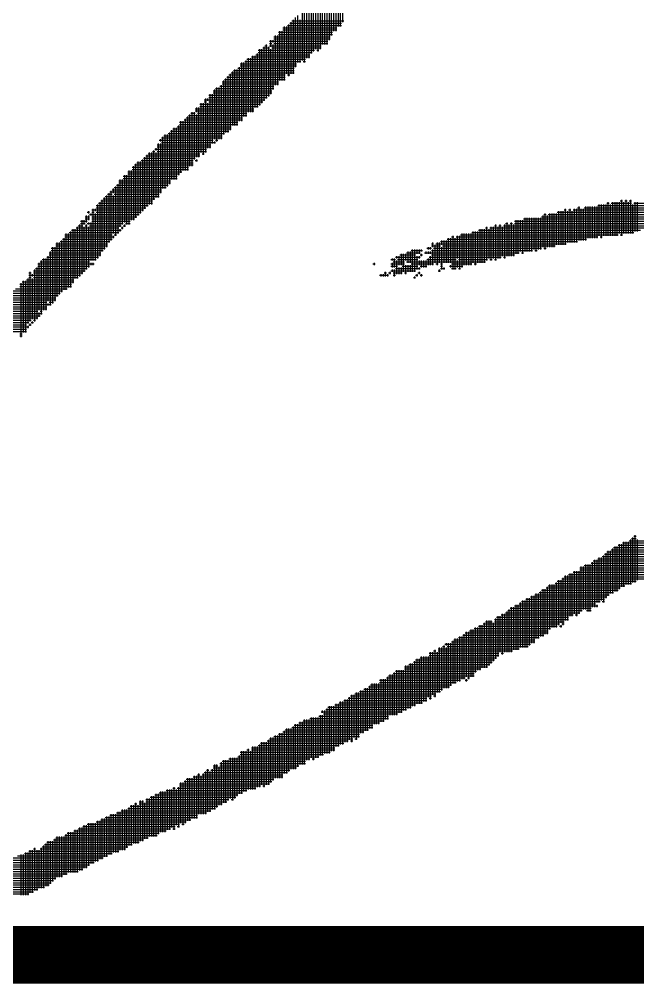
# Model space of a CAD drawing. Header units: feet. Extents: x 0 to 252300, y 0 to 178200.
# Drawn here: x 171608 to 172249, y 7770 to 8770 of the extents above; entities that cross this region are included whole.
import ezdxf
from ezdxf.enums import TextEntityAlignment as Align

# ---------------------------------------------------------------- set-up
doc = ezdxf.new("R2010")
doc.units = ezdxf.units.FT
doc.header["$LTSCALE"] = 3000
doc.header["$MEASUREMENT"] = 0
for name, color, linetype in [('CX-BORD', 3, 'CONTINUOUS'), ('CX-BORD-LIN1', 4, 'CONTINUOUS'), ('CX-BORD-LIN2', 3, 'CONTINUOUS'), ('CX-BORD-TEX2', 7, 'CONTINUOUS'), ('CX-BORD-TEX3', 6, 'CONTINUOUS')]:
    doc.layers.add(name, color=color, linetype=linetype)
doc.styles.add('TB_TEXT', font='')
doc.styles.add('TB_WBTXT', font='')
doc.styles.add('TB_WMTXT', font='')
doc.styles.get('TB_TEXT').set_extended_font_data('DotumChe')
doc.styles.get('TB_WBTXT').set_extended_font_data('Dotum')
doc.styles.get('TB_WMTXT').set_extended_font_data('DotumChe')

# ---------------------------------------------------------------- blocks, each defined once
blk = doc.blocks.new('CXBLKA1')
at = {"layer": 'CX-BORD-LIN1', "const_width": 0.2}
blk.add_lwpolyline([(558, 6), (270, 6)], dxfattribs=at)
at = {"layer": 'CX-BORD-LIN1', "style": 'TB_TEXT'}
for tag, p in [('TR_RCON5', (342.3033, 33)), ('TR_RCON4', (342.3033, 27)), ('TR_RCON3', (342.3033, 21)), ('TR_RCON2', (342.3033, 15)), ('TR_RCON1', (342.3033, 9))]:
    blk.add_attdef(tag, text='', height=3.5, dxfattribs=at).set_placement(p, align=Align.MIDDLE_LEFT)
for tag, height, p in [('TR_DGN5', 3.5, (451.1185, 33)), ('TR_CHK5', 3.5, (491.1185, 33)), ('TR_RDAT5', 3.5, (317.5, 33)), ('TR_APP5', 3.5, (531.1185, 33)), ('TR_RNUM5', 3, (285.1051, 32.6366)), ('TR_DGN4', 3.5, (451.1185, 27)), ('TR_CHK4', 3.5, (491.1185, 27)), ('TR_RDAT4', 3.5, (317.5, 27)), ('TR_APP4', 3.5, (531.1185, 27)), ('TR_RNUM4', 3, (285.1051, 26.6366)), ('TR_DGN3', 3.5, (451.1185, 21)), ('TR_CHK3', 3.5, (491.1185, 21)), ('TR_RDAT3', 3.5, (317.5, 21)), ('TR_APP3', 3.5, (531.1185, 21)), ('TR_RNUM3', 3, (285.1051, 20.6366)), ('TR_DGN2', 3.5, (451.1185, 15)), ('TR_CHK2', 3.5, (491.1185, 15)), ('TR_RDAT2', 3.5, (317.5, 15)), ('TR_APP2', 3.5, (531.1185, 15)), ('TR_RNUM2', 3, (285.1051, 14.6366)), ('TR_DGN1', 3.5, (451.1185, 9)), ('TR_CHK1', 3.5, (491.1185, 9)), ('TR_RDAT1', 3.5, (317.5, 9)), ('TR_APP1', 3.5, (531.1185, 9)), ('TR_RNUM1', 3, (285.1051, 8.6366))]:
    blk.add_attdef(tag, text='', height=height, dxfattribs=at).set_placement(p, align=Align.MIDDLE_CENTER)
at = {"layer": 'CX-BORD-LIN2', "style": 'TB_TEXT'}
blk.add_attdef('TD_VERSION', text='', height=3, rotation=90, dxfattribs=at).set_placement((800.5, 48.0149), align=Align.MIDDLE_CENTER)
at = {"layer": 'CX-BORD-TEX2', "style": 'TB_WMTXT'}
for tag, height, p in [('TB_CNAME', 5, (15.3448, 531.8324)), ('TB_CSCOP', 4, (16.6346, 523.8324))]:
    blk.add_attdef(tag, text='', height=height, dxfattribs=at).set_placement(p, align=Align.BOTTOM_LEFT)
at = {"layer": 'CX-BORD-TEX2', "style": 'TB_WBTXT'}
for tag, height, p in [('TB_MTITIL', 10, (398, 533.3264)), ('TB_STITL', 7, (398, 518.3264))]:
    blk.add_attdef(tag, text='', height=height, dxfattribs=at).set_placement(p, align=Align.MIDDLE_CENTER)
at = {"layer": 'CX-BORD-TEX3', "style": 'TB_TEXT'}
for tag, height, p in [('TD_LNDST', 4.5, (215, 31.5)), ('TD_DSECT', 4.5, (605.5, 31.5)), ('TD_DDIST', 4.5, (654.5, 31.5)), ('TD_DNAME_TOP', 4.5, (755, 27.957)), ('TD_CSECT', 4.5, (605.5, 22.5)), ('TD_CDIST', 4.5, (654.5, 22.5)), ('TD_DNAME_MAIN', 4.5, (755, 21.4731)), ('TD_DNAME_BOT', 3, (755, 15.2489)), ('TD_HSCAL', 4.5, (620.8841, 13.7484)), ('TD_VSCAL', 4.5, (656.8615, 13.7484)), ('TD_CCOMP', 4.5, (215, 13.5927)), ('TD_CSTEP', 4.5, (250.744, 5.125)), ('TD_FIELD', 4.5, (180, 5.125)), ('TD_DWGNO', 4.5, (755, 5.0017)), ('TD_DWGCODE', 4.5, (637, 4.7908))]:
    blk.add_attdef(tag, text='', height=height, dxfattribs=at).set_placement(p, align=Align.MIDDLE_CENTER)
for tag, height, width, p in [('TD_DCOMP', 4.5, 0.95, (215, 22.5875)), ('TD_CNAME', 5, 0.78, (65, 7.5956))]:
    blk.add_attdef(tag, text='', height=height, dxfattribs=dict(at, width=width)).set_placement(p, align=Align.MIDDLE_CENTER)

msp = doc.modelspace()

# ---------------------------------------------------------------- linework, layer by layer
at = {"layer": 'CX-BORD-TEX2'}
for p, q in [((171938.45, 8811.34), (171938.45, 8762.35)), ((171940.79, 8813.67), (171940.79, 8762.35)), ((171943.12, 8813.67), (171943.12, 8767.02)), ((171924.46, 8799.68), (171924.46, 8743.69)), ((171926.79, 8799.68), (171926.79, 8743.69)), ((171929.12, 8802.01), (171929.12, 8748.35)), ((171931.46, 8804.34), (171931.46, 8753.02)), ((171933.79, 8806.67), (171933.79, 8757.69)), ((171936.12, 8809.01), (171936.12, 8757.69)), ((171917.46, 8790.34), (171917.46, 8736.69)), ((171919.79, 8795.01), (171919.79, 8739.02)), ((171922.12, 8795.01), (171922.12, 8743.69)), ((171905.8, 8781.01), (171905.8, 8729.69)), ((171908.13, 8785.68), (171908.13, 8729.69)), ((171910.46, 8785.68), (171910.46, 8734.36)), ((171912.79, 8788.01), (171912.79, 8736.69)), ((171915.13, 8788.01), (171915.13, 8739.02)), ((171894.13, 8771.68), (171894.13, 8720.36)), ((171896.46, 8774.01), (171896.46, 8725.03)), ((171901.13, 8778.68), (171901.13, 8727.36)), ((171903.46, 8778.68), (171903.46, 8725.03)), ((171881.3, 8761.18), (171937.29, 8761.18)), ((171882.47, 8762.35), (171882.47, 8706.36)), ((171884.8, 8762.35), (171884.8, 8713.36)), ((171885.97, 8763.52), (171941.95, 8763.52)), ((171887.13, 8764.68), (171887.13, 8711.03)), ((171888.3, 8765.85), (171941.95, 8765.85)), ((171889.47, 8767.02), (171889.47, 8713.36)), ((171890.63, 8768.18), (171944.29, 8768.18)), ((171891.8, 8769.35), (171891.8, 8713.36)), ((171898.8, 8769.35), (171898.8, 8725.03)), ((171871.97, 8751.85), (171930.29, 8751.85)), ((171871.97, 8749.52), (171930.29, 8749.52)), ((171873.14, 8753.02), (171873.14, 8701.7)), ((171875.47, 8753.02), (171875.47, 8701.7)), ((171876.64, 8756.52), (171932.62, 8756.52)), ((171876.64, 8754.19), (171932.62, 8754.19)), ((171877.8, 8757.69), (171877.8, 8706.36)), ((171880.13, 8757.69), (171880.13, 8706.36)), ((171881.3, 8758.85), (171937.29, 8758.85)), ((171860.31, 8740.19), (171867.3, 8740.19)), ((171861.47, 8741.36), (171861.47, 8685.37)), ((171862.64, 8742.52), (171864.97, 8742.52)), ((171863.8, 8743.69), (171863.8, 8687.7)), ((171866.14, 8741.36), (171866.14, 8690.03)), ((171867.3, 8747.19), (171927.96, 8747.19)), ((171867.3, 8744.85), (171869.64, 8744.85)), ((171867.3, 8742.52), (171920.96, 8742.52)), ((171868.47, 8748.35), (171868.47, 8741.36)), ((171869.64, 8740.19), (171920.96, 8740.19)), ((171870.8, 8748.35), (171870.8, 8746.02)), ((171870.8, 8743.69), (171870.8, 8697.03)), ((171871.97, 8744.85), (171927.96, 8744.85)), ((171845.14, 8729.69), (171845.14, 8673.7)), ((171847.48, 8729.69), (171847.48, 8673.7)), ((171848.64, 8730.86), (171909.29, 8730.86)), ((171849.81, 8732.02), (171849.81, 8673.7)), ((171852.14, 8732.02), (171852.14, 8678.37)), ((171853.31, 8733.19), (171909.29, 8733.19)), ((171854.47, 8734.36), (171854.47, 8678.37)), ((171855.64, 8737.86), (171913.96, 8737.86)), ((171855.64, 8735.52), (171911.63, 8735.52)), ((171856.81, 8739.02), (171856.81, 8680.7)), ((171859.14, 8739.02), (171859.14, 8683.04)), ((171868.47, 8739.02), (171868.47, 8692.37)), ((171916.29, 8737.86), (171918.63, 8737.86)), ((171835.81, 8720.36), (171835.81, 8664.37)), ((171836.98, 8723.86), (171895.3, 8723.86)), ((171836.98, 8721.53), (171895.3, 8721.53)), ((171838.14, 8725.03), (171838.14, 8664.37)), ((171840.48, 8725.03), (171840.48, 8669.04)), ((171841.64, 8726.19), (171899.96, 8726.19)), ((171842.81, 8727.36), (171842.81, 8669.04)), ((171843.98, 8728.53), (171904.63, 8728.53)), ((171902.3, 8726.19), (171904.63, 8726.19)), ((171822.98, 8709.86), (171883.63, 8709.86)), ((171824.15, 8711.03), (171824.15, 8652.71)), ((171825.31, 8712.2), (171883.63, 8712.2)), ((171826.48, 8713.36), (171826.48, 8655.04)), ((171827.65, 8714.53), (171892.96, 8714.53)), ((171828.81, 8715.69), (171828.81, 8659.71)), ((171829.98, 8716.86), (171892.96, 8716.86)), ((171831.15, 8718.03), (171831.15, 8659.71)), ((171833.48, 8718.03), (171833.48, 8659.71)), ((171834.64, 8719.19), (171892.96, 8719.19)), ((171885.97, 8712.2), (171888.3, 8712.2)), ((171815.98, 8700.53), (171871.97, 8700.53)), ((171817.15, 8701.7), (171817.15, 8645.71)), ((171818.32, 8705.2), (171876.64, 8705.2)), ((171818.32, 8702.86), (171876.64, 8702.86)), ((171819.48, 8706.36), (171819.48, 8650.38)), ((171820.65, 8707.53), (171883.63, 8707.53)), ((171821.81, 8708.7), (171821.81, 8652.71)), ((171804.32, 8691.2), (171867.3, 8691.2)), ((171805.48, 8692.37), (171805.48, 8636.38)), ((171807.82, 8692.37), (171807.82, 8641.05)), ((171808.98, 8695.87), (171869.64, 8695.87)), ((171808.98, 8693.53), (171869.64, 8693.53)), ((171810.15, 8697.03), (171810.15, 8645.71)), ((171811.32, 8698.2), (171871.97, 8698.2)), ((171812.48, 8699.37), (171812.48, 8643.38)), ((171814.82, 8699.37), (171814.82, 8645.71)), ((171794.99, 8681.87), (171857.97, 8681.87)), ((171794.99, 8679.54), (171855.64, 8679.54)), ((171796.15, 8683.04), (171796.15, 8631.71)), ((171798.49, 8683.04), (171798.49, 8629.38)), ((171799.65, 8686.53), (171862.64, 8686.53)), ((171799.65, 8684.2), (171801.99, 8684.2)), ((171800.82, 8687.7), (171800.82, 8631.71)), ((171803.15, 8687.7), (171803.15, 8685.37)), ((171803.15, 8683.04), (171803.15, 8636.38)), ((171804.32, 8688.87), (171864.97, 8688.87)), ((171804.32, 8684.2), (171860.31, 8684.2)), ((171783.32, 8670.21), (171843.98, 8670.21)), ((171784.49, 8671.37), (171784.49, 8617.72)), ((171785.66, 8672.54), (171790.32, 8672.54)), ((171786.82, 8673.7), (171786.82, 8617.72)), ((171789.16, 8673.7), (171789.16, 8624.72)), ((171790.32, 8677.2), (171850.97, 8677.2)), ((171790.32, 8674.87), (171850.97, 8674.87)), ((171791.49, 8678.37), (171791.49, 8673.7)), ((171791.49, 8671.37), (171791.49, 8627.05)), ((171792.65, 8672.54), (171843.98, 8672.54)), ((171793.82, 8678.37), (171793.82, 8627.05)), ((171772.83, 8659.71), (171772.83, 8608.39)), ((171773.99, 8663.21), (171834.64, 8663.21)), ((171773.99, 8660.87), (171834.64, 8660.87)), ((171775.16, 8664.37), (171775.16, 8610.72)), ((171777.49, 8664.37), (171777.49, 8613.05)), ((171778.66, 8665.54), (171839.31, 8665.54)), ((171779.82, 8666.71), (171779.82, 8613.05)), ((171780.99, 8667.87), (171839.31, 8667.87)), ((171782.16, 8669.04), (171782.16, 8613.05)), ((171758.83, 8650.38), (171758.83, 8594.39)), ((171761.16, 8650.38), (171761.16, 8596.72)), ((171762.33, 8651.54), (171820.65, 8651.54)), ((171763.49, 8652.71), (171763.49, 8599.05)), ((171764.66, 8653.88), (171825.31, 8653.88)), ((171765.83, 8655.04), (171765.83, 8603.72)), ((171766.99, 8656.21), (171827.65, 8656.21)), ((171768.16, 8657.37), (171768.16, 8603.72)), ((171770.49, 8657.37), (171770.49, 8603.72)), ((171771.66, 8658.54), (171827.65, 8658.54)), ((171750.66, 8639.88), (171806.65, 8639.88)), ((171751.83, 8641.05), (171751.83, 8585.06)), ((171753, 8644.54), (171808.98, 8644.54)), ((171754.16, 8645.71), (171754.16, 8643.38)), ((171754.16, 8641.05), (171754.16, 8589.72)), ((171755.33, 8646.88), (171818.32, 8646.88)), ((171755.33, 8642.21), (171811.32, 8642.21)), ((171756.5, 8648.04), (171756.5, 8594.39)), ((171757.66, 8649.21), (171818.32, 8649.21)), ((171810.15, 8643.38), (171810.15, 8641.05)), ((171811.32, 8644.54), (171813.65, 8644.54)), ((171741.33, 8630.55), (171794.99, 8630.55)), ((171742.5, 8631.71), (171742.5, 8578.06)), ((171744.83, 8631.71), (171744.83, 8578.06)), ((171746, 8632.88), (171748.33, 8632.88)), ((171747.16, 8634.05), (171747.16, 8582.73)), ((171748.33, 8635.21), (171801.99, 8635.21)), ((171749.5, 8636.38), (171749.5, 8634.05)), ((171749.5, 8631.71), (171749.5, 8585.06)), ((171750.66, 8637.55), (171806.65, 8637.55)), ((171750.66, 8632.88), (171801.99, 8632.88)), ((171797.32, 8630.55), (171799.65, 8630.55)), ((171728.5, 8620.05), (171728.5, 8564.06)), ((171729.67, 8621.22), (171787.99, 8621.22)), ((171730.84, 8622.38), (171730.84, 8566.4)), ((171733.17, 8622.38), (171733.17, 8568.73)), ((171734.33, 8623.55), (171787.99, 8623.55)), ((171735.5, 8624.72), (171735.5, 8571.06)), ((171736.67, 8625.88), (171790.32, 8625.88)), ((171737.83, 8627.05), (171737.83, 8573.39)), ((171739, 8628.21), (171794.99, 8628.21)), ((171740.17, 8629.38), (171740.17, 8575.73)), ((171790.32, 8623.55), (171792.65, 8623.55)), ((171791.49, 8624.72), (171791.49, 8622.38)), ((171720.34, 8611.89), (171776.32, 8611.89)), ((171720.34, 8609.55), (171773.99, 8609.55)), ((171721.5, 8613.05), (171721.5, 8557.06)), ((171723.84, 8613.05), (171723.84, 8561.73)), ((171725, 8616.55), (171783.32, 8616.55)), ((171725, 8614.22), (171783.32, 8614.22)), ((171726.17, 8617.72), (171726.17, 8561.73)), ((171727.34, 8618.88), (171787.99, 8618.88)), ((171711.01, 8602.55), (171764.66, 8602.55)), ((171711.01, 8600.22), (171764.66, 8600.22)), ((171712.17, 8603.72), (171712.17, 8554.73)), ((171714.51, 8603.72), (171714.51, 8557.06)), ((171715.67, 8607.22), (171771.66, 8607.22)), ((171715.67, 8604.89), (171771.66, 8604.89)), ((171716.84, 8608.39), (171716.84, 8559.4)), ((171719.17, 8608.39), (171719.17, 8557.06)), ((171700.51, 8589.72), (171700.51, 8538.4)), ((171701.68, 8590.89), (171755.33, 8590.89)), ((171702.84, 8592.06), (171702.84, 8540.73)), ((171704.01, 8593.22), (171755.33, 8593.22)), ((171705.17, 8594.39), (171705.17, 8589.72)), ((171706.34, 8595.56), (171760, 8595.56)), ((171707.51, 8596.72), (171707.51, 8545.4)), ((171708.67, 8597.89), (171762.33, 8597.89)), ((171709.84, 8599.05), (171709.84, 8547.73)), ((171691.18, 8580.39), (171691.18, 8524.41)), ((171692.34, 8581.56), (171746, 8581.56)), ((171693.51, 8582.73), (171693.51, 8529.07)), ((171694.68, 8583.89), (171748.33, 8583.89)), ((171695.84, 8585.06), (171695.84, 8531.4)), ((171697.01, 8586.22), (171753, 8586.22)), ((171698.18, 8587.39), (171698.18, 8533.74)), ((171699.34, 8588.56), (171704.01, 8588.56)), ((171705.17, 8587.39), (171705.17, 8547.73)), ((171706.34, 8588.56), (171753, 8588.56)), ((172218.39, 8580.39), (172218.39, 8545.4)), ((172223.06, 8580.39), (172223.06, 8545.4)), ((172225.39, 8580.39), (172225.39, 8545.4)), ((172227.72, 8580.39), (172227.72, 8545.4)), ((172230.05, 8580.39), (172230.05, 8547.73)), ((172231.22, 8581.56), (172233.55, 8581.56)), ((172232.39, 8582.73), (172232.39, 8545.4)), ((172234.72, 8580.39), (172234.72, 8547.73)), ((172235.89, 8581.56), (172238.22, 8581.56)), ((172237.05, 8582.73), (172237.05, 8547.73)), ((172239.39, 8580.39), (172239.39, 8547.73)), ((172240.55, 8581.56), (172242.88, 8581.56)), ((172241.72, 8582.73), (172241.72, 8547.73)), ((172246.38, 8580.39), (172246.38, 8550.07)), ((172248.72, 8580.39), (172248.72, 8550.07)), ((171678.35, 8569.89), (171680.68, 8569.89)), ((171679.51, 8571.06), (171679.51, 8568.73)), ((171683.01, 8572.23), (171736.67, 8572.23)), ((171683.01, 8569.89), (171685.35, 8569.89)), ((171684.18, 8573.39), (171684.18, 8519.74)), ((171686.51, 8573.39), (171686.51, 8571.06)), ((171687.68, 8576.89), (171741.33, 8576.89)), ((171687.68, 8574.56), (171739, 8574.56)), ((171687.68, 8569.89), (171734.33, 8569.89)), ((171688.84, 8578.06), (171688.84, 8522.07)), ((171690.01, 8579.23), (171746, 8579.23)), ((172165.9, 8569.89), (172534.48, 8569.89)), ((172167.07, 8571.06), (172167.07, 8536.07)), ((172169.4, 8571.06), (172169.4, 8536.07)), ((172171.73, 8571.06), (172171.73, 8536.07)), ((172172.9, 8572.23), (172175.23, 8572.23)), ((172174.07, 8573.39), (172174.07, 8536.07)), ((172176.4, 8571.06), (172176.4, 8538.4)), ((172177.57, 8572.23), (172179.9, 8572.23)), ((172178.73, 8573.39), (172178.73, 8538.4)), ((172181.07, 8571.06), (172181.07, 8538.4)), ((172182.23, 8572.23), (172527.49, 8572.23)), ((172183.4, 8573.39), (172183.4, 8538.4)), ((172185.73, 8573.39), (172185.73, 8538.4)), ((172186.9, 8574.56), (172189.23, 8574.56)), ((172188.06, 8575.73), (172188.06, 8540.73)), ((172190.4, 8573.39), (172190.4, 8540.73)), ((172192.73, 8573.39), (172192.73, 8540.73)), ((172193.9, 8574.56), (172522.82, 8574.56)), ((172195.06, 8575.73), (172195.06, 8540.73)), ((172197.4, 8575.73), (172197.4, 8543.07)), ((172199.73, 8575.73), (172199.73, 8543.07)), ((172202.06, 8575.73), (172202.06, 8543.07)), ((172204.39, 8575.73), (172204.39, 8543.07)), ((172206.73, 8575.73), (172206.73, 8543.07)), ((172207.89, 8576.89), (172511.16, 8576.89)), ((172209.06, 8578.06), (172209.06, 8545.4)), ((172211.39, 8578.06), (172211.39, 8543.07)), ((172213.72, 8578.06), (172213.72, 8545.4)), ((172216.06, 8578.06), (172216.06, 8545.4)), ((172217.22, 8579.23), (172219.56, 8579.23)), ((172220.72, 8578.06), (172220.72, 8545.4)), ((172221.89, 8579.23), (172242.88, 8579.23)), ((172244.05, 8578.06), (172244.05, 8547.73)), ((172245.22, 8579.23), (172499.49, 8579.23)), ((171671.35, 8560.56), (171678.35, 8560.56)), ((171672.52, 8561.73), (171672.52, 8505.74)), ((171674.85, 8561.73), (171674.85, 8557.06)), ((171676.01, 8565.23), (171680.68, 8565.23)), ((171676.01, 8562.9), (171680.68, 8562.9)), ((171677.18, 8566.4), (171677.18, 8559.4)), ((171679.51, 8566.4), (171679.51, 8561.73)), ((171680.68, 8567.56), (171732, 8567.56)), ((171681.85, 8568.73), (171681.85, 8566.4)), ((171683.01, 8565.23), (171729.67, 8565.23)), ((171683.01, 8562.9), (171727.34, 8562.9)), ((171683.01, 8560.56), (171722.67, 8560.56)), ((171686.51, 8568.73), (171686.51, 8519.74)), ((172121.58, 8560.56), (172389.85, 8560.56)), ((172122.75, 8561.73), (172122.75, 8526.74)), ((172125.08, 8561.73), (172125.08, 8526.74)), ((172127.41, 8561.73), (172127.41, 8529.07)), ((172129.74, 8561.73), (172129.74, 8526.74)), ((172130.91, 8562.9), (172548.48, 8562.9)), ((172132.08, 8564.06), (172132.08, 8529.07)), ((172134.41, 8564.06), (172134.41, 8529.07)), ((172136.74, 8564.06), (172136.74, 8529.07)), ((172139.08, 8564.06), (172139.08, 8529.07)), ((172141.41, 8564.06), (172141.41, 8531.4)), ((172143.74, 8564.06), (172143.74, 8529.07)), ((172146.07, 8564.06), (172146.07, 8531.4)), ((172148.41, 8564.06), (172148.41, 8531.4)), ((172149.57, 8565.23), (172543.82, 8565.23)), ((172150.74, 8566.4), (172150.74, 8533.74)), ((172151.91, 8567.56), (172154.24, 8567.56)), ((172153.07, 8568.73), (172153.07, 8531.4)), ((172155.4, 8566.4), (172155.4, 8533.74)), ((172156.57, 8567.56), (172539.15, 8567.56)), ((172157.74, 8568.73), (172157.74, 8533.74)), ((172160.07, 8568.73), (172160.07, 8533.74)), ((172162.4, 8568.73), (172162.4, 8533.74)), ((172164.74, 8568.73), (172164.74, 8536.07)), ((171660.85, 8550.07), (171660.85, 8491.75)), ((171662.02, 8551.23), (171713.34, 8551.23)), ((171663.18, 8552.4), (171663.18, 8496.41)), ((171665.52, 8552.4), (171665.52, 8501.08)), ((171666.68, 8553.57), (171711.01, 8553.57)), ((171667.85, 8554.73), (171667.85, 8501.08)), ((171669.02, 8555.9), (171673.68, 8555.9)), ((171670.18, 8557.06), (171670.18, 8503.41)), ((171671.35, 8558.23), (171676.01, 8558.23)), ((171674.85, 8554.73), (171674.85, 8508.08)), ((171676.01, 8555.9), (171678.35, 8555.9)), ((171677.18, 8557.06), (171677.18, 8510.41)), ((171678.35, 8558.23), (171715.67, 8558.23)), ((171679.51, 8559.4), (171679.51, 8557.06)), ((171679.51, 8554.73), (171679.51, 8512.74)), ((171680.68, 8555.9), (171713.34, 8555.9)), ((171681.85, 8559.4), (171681.85, 8519.74)), ((171712.17, 8552.4), (171712.17, 8550.07)), ((171713.34, 8553.57), (171715.67, 8553.57)), ((171714.51, 8554.73), (171714.51, 8552.4)), ((171715.67, 8555.9), (171718, 8555.9)), ((171716.84, 8557.06), (171716.84, 8554.73)), ((171718, 8558.23), (171722.67, 8558.23)), ((172078.42, 8550.07), (172078.42, 8517.41)), ((172080.76, 8550.07), (172080.76, 8515.07)), ((172083.09, 8550.07), (172083.09, 8517.41)), ((172084.25, 8551.23), (172252.22, 8551.23)), ((172085.42, 8552.4), (172085.42, 8517.41)), ((172087.75, 8552.4), (172087.75, 8517.41)), ((172090.09, 8552.4), (172090.09, 8517.41)), ((172091.25, 8553.57), (172093.59, 8553.57)), ((172092.42, 8554.73), (172092.42, 8519.74)), ((172094.75, 8552.4), (172094.75, 8522.07)), ((172095.92, 8553.57), (172284.88, 8553.57)), ((172097.08, 8554.73), (172097.08, 8519.74)), ((172099.42, 8554.73), (172099.42, 8522.07)), ((172100.58, 8555.9), (172102.92, 8555.9)), ((172101.75, 8557.06), (172101.75, 8519.74)), ((172104.08, 8554.73), (172104.08, 8522.07)), ((172105.25, 8555.9), (172107.58, 8555.9)), ((172106.42, 8557.06), (172106.42, 8522.07)), ((172108.75, 8554.73), (172108.75, 8524.41)), ((172109.92, 8555.9), (172305.87, 8555.9)), ((172111.08, 8557.06), (172111.08, 8522.07)), ((172112.25, 8558.23), (172114.58, 8558.23)), ((172113.41, 8559.4), (172113.41, 8524.41)), ((172115.75, 8557.06), (172115.75, 8524.41)), ((172116.91, 8558.23), (172119.25, 8558.23)), ((172118.08, 8559.4), (172118.08, 8524.41)), ((172120.41, 8557.06), (172120.41, 8524.41)), ((172121.58, 8558.23), (172333.86, 8558.23)), ((171650.35, 8539.57), (171701.68, 8539.57)), ((171651.52, 8540.73), (171651.52, 8487.08)), ((171652.69, 8541.9), (171704.01, 8541.9)), ((171653.85, 8543.07), (171653.85, 8489.41)), ((171655.02, 8546.57), (171704.01, 8546.57)), ((171655.02, 8544.23), (171706.34, 8544.23)), ((171656.19, 8547.73), (171656.19, 8489.41)), ((171658.52, 8547.73), (171658.52, 8491.75)), ((171659.68, 8548.9), (171711.01, 8548.9)), ((171705.17, 8545.4), (171705.17, 8543.07)), ((171706.34, 8546.57), (171708.67, 8546.57)), ((172044.6, 8539.57), (172186.9, 8539.57)), ((172045.76, 8540.73), (172045.76, 8536.07)), ((172048.1, 8540.73), (172048.1, 8517.41)), ((172050.43, 8540.73), (172050.43, 8517.41)), ((172051.6, 8541.9), (172196.23, 8541.9)), ((172052.76, 8543.07), (172052.76, 8517.41)), ((172055.09, 8543.07), (172055.09, 8517.41)), ((172056.26, 8544.23), (172058.59, 8544.23)), ((172057.43, 8545.4), (172057.43, 8510.41)), ((172059.76, 8543.07), (172059.76, 8510.41)), ((172060.93, 8544.23), (172207.89, 8544.23)), ((172062.09, 8545.4), (172062.09, 8522.07)), ((172064.43, 8545.4), (172064.43, 8510.41)), ((172065.59, 8546.57), (172228.89, 8546.57)), ((172066.76, 8547.73), (172066.76, 8512.74)), ((172069.09, 8547.73), (172069.09, 8515.07)), ((172071.42, 8547.73), (172071.42, 8515.07)), ((172073.76, 8547.73), (172073.76, 8515.07)), ((172076.09, 8547.73), (172076.09, 8515.07)), ((172077.26, 8548.9), (172245.22, 8548.9)), ((172210.23, 8544.23), (172212.56, 8544.23)), ((172231.22, 8546.57), (172233.55, 8546.57)), ((171641.02, 8532.57), (171697.01, 8532.57)), ((171641.02, 8530.24), (171694.68, 8530.24)), ((171642.19, 8533.74), (171642.19, 8475.42)), ((171644.52, 8533.74), (171644.52, 8477.75)), ((171645.69, 8537.24), (171699.34, 8537.24)), ((171645.69, 8534.9), (171699.34, 8534.9)), ((171646.85, 8538.4), (171646.85, 8482.41)), ((171649.19, 8538.4), (171649.19, 8484.75)), ((172014.27, 8530.24), (172025.93, 8530.24)), ((172015.44, 8531.4), (172015.44, 8508.08)), ((172017.77, 8531.4), (172017.77, 8508.08)), ((172020.1, 8531.4), (172020.1, 8526.74)), ((172022.44, 8531.4), (172022.44, 8526.74)), ((172024.77, 8531.4), (172024.77, 8529.07)), ((172030.6, 8532.57), (172035.27, 8532.57)), ((172031.77, 8533.74), (172031.77, 8531.4)), ((172034.1, 8533.74), (172034.1, 8531.4)), ((172035.27, 8537.24), (172037.6, 8537.24)), ((172035.27, 8534.9), (172044.6, 8534.9)), ((172035.27, 8530.24), (172140.24, 8530.24)), ((172036.43, 8538.4), (172036.43, 8533.74)), ((172036.43, 8531.4), (172036.43, 8515.07)), ((172037.6, 8532.57), (172149.57, 8532.57)), ((172038.76, 8536.07), (172038.76, 8517.41)), ((172039.93, 8537.24), (172175.23, 8537.24)), ((172041.1, 8538.4), (172041.1, 8515.07)), ((172043.43, 8538.4), (172043.43, 8517.41)), ((172045.76, 8533.74), (172045.76, 8510.41)), ((172046.93, 8534.9), (172163.57, 8534.9)), ((172142.57, 8530.24), (172144.91, 8530.24)), ((172151.91, 8532.57), (172154.24, 8532.57)), ((171630.52, 8519.74), (171630.52, 8463.75)), ((171631.69, 8520.91), (171687.68, 8520.91)), ((171632.86, 8522.07), (171632.86, 8468.42)), ((171635.19, 8522.07), (171635.19, 8468.42)), ((171636.36, 8523.24), (171690.01, 8523.24)), ((171637.52, 8524.41), (171637.52, 8477.75)), ((171638.69, 8527.9), (171692.34, 8527.9)), ((171638.69, 8525.57), (171692.34, 8525.57)), ((171639.86, 8529.07), (171639.86, 8473.08)), ((171993.28, 8520.91), (171997.94, 8520.91)), ((171994.44, 8522.07), (171994.44, 8519.74)), ((171996.77, 8522.07), (171996.77, 8512.74)), ((171997.94, 8523.24), (172023.6, 8523.24)), ((171999.11, 8524.41), (171999.11, 8522.07)), ((171999.11, 8519.74), (171999.11, 8505.74)), ((172000.27, 8520.91), (172021.27, 8520.91)), ((172001.44, 8524.41), (172001.44, 8515.07)), ((172002.61, 8525.57), (172018.94, 8525.57)), ((172003.77, 8526.74), (172003.77, 8515.07)), ((172006.11, 8526.74), (172006.11, 8508.08)), ((172008.44, 8526.74), (172008.44, 8519.74)), ((172009.6, 8527.9), (172023.6, 8527.9)), ((172010.77, 8529.07), (172010.77, 8517.41)), ((172013.1, 8529.07), (172013.1, 8517.41)), ((172020.1, 8524.41), (172020.1, 8510.41)), ((172022.44, 8524.41), (172022.44, 8522.07)), ((172022.44, 8519.74), (172022.44, 8515.07)), ((172023.6, 8525.57), (172025.93, 8525.57)), ((172024.77, 8526.74), (172024.77, 8524.41)), ((172024.77, 8519.74), (172024.77, 8512.74)), ((172027.1, 8519.74), (172027.1, 8512.74)), ((172028.27, 8527.9), (172126.24, 8527.9)), ((172029.43, 8529.07), (172029.43, 8526.74)), ((172029.43, 8519.74), (172029.43, 8512.74)), ((172030.6, 8520.91), (172060.93, 8520.91)), ((172031.77, 8529.07), (172031.77, 8526.74)), ((172031.77, 8522.07), (172031.77, 8515.07)), ((172032.93, 8523.24), (172107.58, 8523.24)), ((172034.1, 8529.07), (172034.1, 8526.74)), ((172034.1, 8524.41), (172034.1, 8515.07)), ((172035.27, 8525.57), (172121.58, 8525.57)), ((172062.09, 8519.74), (172062.09, 8512.74)), ((172063.26, 8520.91), (172093.59, 8520.91)), ((172095.92, 8520.91), (172098.25, 8520.91)), ((172100.58, 8520.91), (172102.92, 8520.91)), ((172109.92, 8523.24), (172112.25, 8523.24)), ((172128.58, 8527.9), (172130.91, 8527.9)), ((171623.53, 8510.41), (171623.53, 8456.75)), ((171624.69, 8511.57), (171678.35, 8511.57)), ((171625.86, 8512.74), (171625.86, 8459.09)), ((171627.03, 8516.24), (171685.35, 8516.24)), ((171627.03, 8513.91), (171680.68, 8513.91)), ((171628.19, 8517.41), (171628.19, 8468.42)), ((171629.36, 8518.57), (171680.68, 8518.57)), ((171681.85, 8517.41), (171681.85, 8515.07)), ((171684.18, 8517.41), (171684.18, 8515.07)), ((171974.61, 8516.24), (171976.95, 8516.24)), ((171975.78, 8517.41), (171975.78, 8515.07)), ((171993.28, 8516.24), (172007.27, 8516.24)), ((171993.28, 8513.91), (172000.27, 8513.91)), ((171994.44, 8517.41), (171994.44, 8512.74)), ((171994.44, 8510.41), (171994.44, 8508.08)), ((171995.61, 8518.57), (172007.27, 8518.57)), ((171996.77, 8510.41), (171996.77, 8503.41)), ((171997.94, 8511.57), (172023.6, 8511.57)), ((172001.44, 8512.74), (172001.44, 8505.74)), ((172003.77, 8512.74), (172003.77, 8505.74)), ((172004.94, 8513.91), (172021.27, 8513.91)), ((172008.44, 8515.07), (172008.44, 8505.74)), ((172009.6, 8518.57), (172091.25, 8518.57)), ((172010.77, 8515.07), (172010.77, 8508.08)), ((172013.1, 8515.07), (172013.1, 8508.08)), ((172014.27, 8516.24), (172037.6, 8516.24)), ((172022.44, 8512.74), (172022.44, 8510.41)), ((172023.6, 8513.91), (172030.6, 8513.91)), ((172039.93, 8516.24), (172042.26, 8516.24)), ((172043.43, 8510.41), (172043.43, 8508.08)), ((172044.6, 8516.24), (172046.93, 8516.24)), ((172044.6, 8513.91), (172046.93, 8513.91)), ((172044.6, 8511.57), (172049.26, 8511.57)), ((172048.1, 8512.74), (172048.1, 8510.41)), ((172053.93, 8513.91), (172067.92, 8513.91)), ((172055.09, 8515.07), (172055.09, 8512.74)), ((172056.26, 8516.24), (172077.26, 8516.24)), ((172056.26, 8511.57), (172060.93, 8511.57)), ((172063.26, 8511.57), (172065.59, 8511.57)), ((172079.59, 8516.24), (172081.92, 8516.24)), ((171615.36, 8499.91), (171664.35, 8499.91)), ((171616.53, 8501.08), (171616.53, 8454.42)), ((171617.69, 8506.91), (171620.03, 8506.91)), ((171617.69, 8504.58), (171671.35, 8504.58)), ((171617.69, 8502.24), (171620.03, 8502.24)), ((171618.86, 8508.08), (171618.86, 8456.75)), ((171621.19, 8505.74), (171621.19, 8503.41)), ((171621.19, 8501.08), (171621.19, 8459.09)), ((171622.36, 8509.24), (171676.01, 8509.24)), ((171622.36, 8506.91), (171673.68, 8506.91)), ((171622.36, 8502.24), (171669.02, 8502.24)), ((171981.61, 8504.58), (171990.94, 8504.58)), ((171982.78, 8505.74), (171982.78, 8503.41)), ((171985.11, 8505.74), (171985.11, 8503.41)), ((171986.28, 8506.91), (171988.61, 8506.91)), ((171987.44, 8508.08), (171987.44, 8503.41)), ((171989.78, 8505.74), (171989.78, 8503.41)), ((171990.94, 8506.91), (171993.28, 8506.91)), ((171992.11, 8508.08), (171992.11, 8505.74)), ((171993.28, 8509.24), (172018.94, 8509.24)), ((171995.61, 8506.91), (172004.94, 8506.91)), ((171995.61, 8504.58), (171997.94, 8504.58)), ((172007.27, 8506.91), (172009.6, 8506.91)), ((172016.6, 8502.24), (172018.94, 8502.24)), ((172017.77, 8503.41), (172017.77, 8501.08)), ((172018.94, 8504.58), (172021.27, 8504.58)), ((172020.1, 8505.74), (172020.1, 8503.41)), ((172021.27, 8506.91), (172023.6, 8506.91)), ((172022.44, 8508.08), (172022.44, 8505.74)), ((172023.6, 8504.58), (172025.93, 8504.58)), ((172024.77, 8505.74), (172024.77, 8503.41)), ((172042.26, 8509.24), (172044.6, 8509.24)), ((171603.7, 8490.58), (171657.35, 8490.58)), ((171608.36, 8495.25), (171662.02, 8495.25)), ((171608.36, 8492.91), (171662.02, 8492.91)), ((171609.53, 8496.41), (171609.53, 8440.42)), ((171610.7, 8497.58), (171664.35, 8497.58)), ((171611.86, 8498.74), (171611.86, 8445.09)), ((171614.2, 8498.74), (171614.2, 8445.09)), ((171596.7, 8481.25), (171645.69, 8481.25)), ((171599.03, 8485.91), (171650.35, 8485.91)), ((171599.03, 8483.58), (171648.02, 8483.58)), ((171601.36, 8488.25), (171652.69, 8488.25)), ((171585.04, 8471.92), (171636.36, 8471.92)), ((171587.37, 8469.58), (171636.36, 8469.58)), ((171592.03, 8474.25), (171641.02, 8474.25)), ((171594.37, 8478.92), (171645.69, 8478.92)), ((171594.37, 8476.58), (171636.36, 8476.58)), ((171637.52, 8475.42), (171637.52, 8473.08)), ((171638.69, 8476.58), (171643.36, 8476.58)), ((171578.04, 8460.25), (171627.03, 8460.25)), ((171580.37, 8462.59), (171629.36, 8462.59)), ((171582.7, 8467.25), (171627.03, 8467.25)), ((171582.7, 8464.92), (171631.69, 8464.92)), ((171628.19, 8466.09), (171628.19, 8461.42)), ((171629.36, 8467.25), (171631.69, 8467.25)), ((171568.71, 8453.25), (171615.36, 8453.25)), ((171568.71, 8450.92), (171617.69, 8450.92)), ((171571.04, 8455.59), (171617.69, 8455.59)), ((171573.37, 8457.92), (171620.03, 8457.92)), ((171616.53, 8452.09), (171616.53, 8449.76)), ((171617.69, 8453.25), (171620.03, 8453.25)), ((171618.86, 8454.42), (171618.86, 8452.09)), ((171620.03, 8455.59), (171622.36, 8455.59)), ((171621.19, 8456.75), (171621.19, 8454.42)), ((171622.36, 8457.92), (171624.69, 8457.92)), ((171564.04, 8448.59), (171615.36, 8448.59)), ((171564.04, 8446.26), (171615.36, 8446.26)), ((171608.36, 8443.92), (171610.7, 8443.92)), ((171608.36, 8441.59), (171610.7, 8441.59)), ((172241.72, 8230.47), (172241.72, 8183.82)), ((172242.88, 8231.64), (172247.55, 8231.64)), ((172244.05, 8232.81), (172244.05, 8186.15)), ((172245.22, 8233.97), (172247.55, 8233.97)), ((172246.38, 8235.14), (172246.38, 8186.15)), ((172248.72, 8230.47), (172248.72, 8188.48)), ((172221.89, 8219.97), (172301.2, 8219.97)), ((172223.06, 8221.14), (172223.06, 8174.49)), ((172224.22, 8222.31), (172303.54, 8222.31)), ((172225.39, 8223.47), (172225.39, 8176.82)), ((172227.72, 8223.47), (172227.72, 8176.82)), ((172228.89, 8224.64), (172303.54, 8224.64)), ((172230.05, 8225.81), (172230.05, 8179.15)), ((172232.39, 8225.81), (172232.39, 8181.48)), ((172233.55, 8226.97), (172310.54, 8226.97)), ((172234.72, 8228.14), (172234.72, 8181.48)), ((172237.05, 8228.14), (172237.05, 8183.82)), ((172239.39, 8228.14), (172239.39, 8183.82)), ((172240.55, 8229.31), (172315.2, 8229.31)), ((172204.39, 8209.48), (172204.39, 8160.49)), ((172206.73, 8209.48), (172206.73, 8165.15)), ((172207.89, 8210.64), (172282.54, 8210.64)), ((172209.06, 8211.81), (172209.06, 8165.15)), ((172211.39, 8211.81), (172211.39, 8167.49)), ((172212.56, 8212.98), (172287.21, 8212.98)), ((172213.72, 8214.14), (172213.72, 8165.15)), ((172214.89, 8215.31), (172291.87, 8215.31)), ((172216.06, 8216.48), (172216.06, 8169.82)), ((172217.22, 8217.64), (172298.87, 8217.64)), ((172218.39, 8218.81), (172218.39, 8172.15)), ((172220.72, 8218.81), (172220.72, 8174.49)), ((172189.23, 8201.31), (172275.54, 8201.31)), ((172190.4, 8202.48), (172190.4, 8155.82)), ((172192.73, 8202.48), (172192.73, 8158.16)), ((172193.9, 8203.65), (172277.88, 8203.65)), ((172195.06, 8204.81), (172195.06, 8158.16)), ((172197.4, 8204.81), (172197.4, 8155.82)), ((172199.73, 8204.81), (172199.73, 8155.82)), ((172200.89, 8205.98), (172277.88, 8205.98)), ((172202.06, 8207.14), (172202.06, 8160.49)), ((172203.23, 8208.31), (172280.21, 8208.31)), ((172170.57, 8189.65), (172256.88, 8189.65)), ((172171.73, 8190.81), (172171.73, 8141.83)), ((172172.9, 8191.98), (172259.21, 8191.98)), ((172174.07, 8193.15), (172174.07, 8146.49)), ((172176.4, 8193.15), (172176.4, 8146.49)), ((172177.57, 8194.31), (172263.88, 8194.31)), ((172178.73, 8195.48), (172178.73, 8151.16)), ((172181.07, 8195.48), (172181.07, 8151.16)), ((172182.23, 8196.65), (172268.55, 8196.65)), ((172183.4, 8197.81), (172183.4, 8153.49)), ((172185.73, 8197.81), (172185.73, 8151.16)), ((172188.06, 8197.81), (172188.06, 8153.49)), ((172189.23, 8198.98), (172270.88, 8198.98)), ((172154.24, 8180.32), (172231.22, 8180.32)), ((172155.4, 8181.48), (172155.4, 8132.49)), ((172156.57, 8182.65), (172235.89, 8182.65)), ((172157.74, 8183.82), (172157.74, 8137.16)), ((172160.07, 8183.82), (172160.07, 8139.49)), ((172162.4, 8183.82), (172162.4, 8139.49)), ((172163.57, 8184.98), (172242.88, 8184.98)), ((172164.74, 8186.15), (172164.74, 8139.49)), ((172165.9, 8187.32), (172247.55, 8187.32)), ((172167.07, 8188.48), (172167.07, 8141.83)), ((172169.4, 8188.48), (172169.4, 8144.16)), ((172134.41, 8169.82), (172134.41, 8118.5)), ((172136.74, 8169.82), (172136.74, 8120.83)), ((172137.91, 8170.99), (172217.22, 8170.99)), ((172139.08, 8172.15), (172139.08, 8123.16)), ((172141.41, 8172.15), (172141.41, 8123.16)), ((172142.57, 8173.32), (172219.56, 8173.32)), ((172143.74, 8174.49), (172143.74, 8127.83)), ((172146.07, 8174.49), (172146.07, 8127.83)), ((172147.24, 8175.65), (172224.22, 8175.65)), ((172148.41, 8176.82), (172148.41, 8130.16)), ((172149.57, 8177.98), (172228.89, 8177.98)), ((172150.74, 8179.15), (172150.74, 8130.16)), ((172153.07, 8179.15), (172153.07, 8132.49)), ((172118.08, 8160.49), (172118.08, 8113.83)), ((172120.41, 8160.49), (172120.41, 8116.17)), ((172121.58, 8161.65), (172207.89, 8161.65)), ((172122.75, 8162.82), (172122.75, 8116.17)), ((172125.08, 8162.82), (172125.08, 8116.17)), ((172126.24, 8163.99), (172205.56, 8163.99)), ((172127.41, 8165.15), (172127.41, 8118.5)), ((172128.58, 8166.32), (172210.23, 8166.32)), ((172129.74, 8167.49), (172129.74, 8118.5)), ((172132.08, 8167.49), (172132.08, 8118.5)), ((172133.24, 8168.65), (172214.89, 8168.65)), ((172206.73, 8162.82), (172206.73, 8160.49)), ((172212.56, 8166.32), (172214.89, 8166.32)), ((172102.92, 8149.99), (172177.57, 8149.99)), ((172104.08, 8151.16), (172104.08, 8109.17)), ((172106.42, 8151.16), (172106.42, 8113.83)), ((172107.58, 8152.32), (172182.23, 8152.32)), ((172108.75, 8153.49), (172108.75, 8111.5)), ((172111.08, 8153.49), (172111.08, 8113.83)), ((172112.25, 8154.66), (172189.23, 8154.66)), ((172113.41, 8155.82), (172113.41, 8113.83)), ((172114.58, 8156.99), (172191.56, 8156.99)), ((172115.75, 8158.16), (172115.75, 8113.83)), ((172116.91, 8159.32), (172200.89, 8159.32)), ((172184.56, 8152.32), (172186.9, 8152.32)), ((172196.23, 8156.99), (172200.89, 8156.99)), ((172080.76, 8139.49), (172080.76, 8092.84)), ((172083.09, 8139.49), (172083.09, 8095.17)), ((172084.25, 8140.66), (172165.9, 8140.66)), ((172085.42, 8141.83), (172085.42, 8095.17)), ((172087.75, 8141.83), (172087.75, 8097.5)), ((172088.92, 8142.99), (172168.24, 8142.99)), ((172090.09, 8144.16), (172090.09, 8097.5)), ((172091.25, 8145.33), (172098.25, 8145.33)), ((172092.42, 8146.49), (172092.42, 8097.5)), ((172094.75, 8146.49), (172094.75, 8099.84)), ((172097.08, 8146.49), (172097.08, 8102.17)), ((172099.42, 8144.16), (172099.42, 8104.5)), ((172100.58, 8147.66), (172177.57, 8147.66)), ((172100.58, 8145.33), (172172.9, 8145.33)), ((172101.75, 8148.82), (172101.75, 8106.83)), ((172168.24, 8140.66), (172170.57, 8140.66)), ((172169.4, 8141.83), (172169.4, 8139.49)), ((172170.57, 8142.99), (172172.9, 8142.99)), ((172064.43, 8130.16), (172064.43, 8083.51)), ((172066.76, 8130.16), (172066.76, 8085.84)), ((172067.92, 8131.33), (172151.91, 8131.33)), ((172069.09, 8132.49), (172069.09, 8085.84)), ((172070.26, 8133.66), (172156.57, 8133.66)), ((172071.42, 8134.83), (172071.42, 8088.17)), ((172073.76, 8134.83), (172073.76, 8085.84)), ((172074.92, 8135.99), (172156.57, 8135.99)), ((172076.09, 8137.16), (172076.09, 8088.17)), ((172078.42, 8137.16), (172078.42, 8088.17)), ((172079.59, 8138.33), (172158.9, 8138.33)), ((172046.93, 8119.66), (172049.26, 8119.66)), ((172048.1, 8120.83), (172048.1, 8076.51)), ((172049.26, 8122), (172137.91, 8122)), ((172050.43, 8123.16), (172050.43, 8120.83)), ((172051.6, 8119.66), (172135.58, 8119.66)), ((172052.76, 8123.16), (172052.76, 8076.51)), ((172055.09, 8123.16), (172055.09, 8078.84)), ((172056.26, 8124.33), (172142.57, 8124.33)), ((172057.43, 8125.5), (172057.43, 8081.17)), ((172058.59, 8126.66), (172142.57, 8126.66)), ((172059.76, 8127.83), (172059.76, 8081.17)), ((172062.09, 8127.83), (172062.09, 8083.51)), ((172063.26, 8129), (172147.24, 8129)), ((172032.93, 8112.67), (172105.25, 8112.67)), ((172032.93, 8110.33), (172105.25, 8110.33)), ((172034.1, 8113.83), (172034.1, 8064.84)), ((172036.43, 8113.83), (172036.43, 8069.51)), ((172037.6, 8115), (172039.93, 8115)), ((172038.76, 8116.17), (172038.76, 8067.18)), ((172041.1, 8113.83), (172041.1, 8071.84)), ((172042.26, 8117.33), (172126.24, 8117.33)), ((172042.26, 8115), (172119.25, 8115)), ((172043.43, 8118.5), (172043.43, 8071.84)), ((172045.76, 8118.5), (172045.76, 8074.17)), ((172050.43, 8118.5), (172050.43, 8076.51)), ((172107.58, 8112.67), (172109.92, 8112.67)), ((172008.44, 8099.84), (172008.44, 8053.18)), ((172010.77, 8099.84), (172010.77, 8055.51)), ((172011.94, 8101), (172095.92, 8101)), ((172013.1, 8102.17), (172013.1, 8055.51)), ((172015.44, 8102.17), (172015.44, 8057.85)), ((172016.6, 8103.33), (172098.25, 8103.33)), ((172017.77, 8104.5), (172017.77, 8057.85)), ((172018.94, 8105.67), (172100.58, 8105.67)), ((172020.1, 8106.83), (172020.1, 8060.18)), ((172022.44, 8106.83), (172022.44, 8060.18)), ((172023.6, 8108), (172102.92, 8108)), ((172024.77, 8109.17), (172024.77, 8060.18)), ((172027.1, 8109.17), (172027.1, 8062.51)), ((172029.43, 8109.17), (172029.43, 8062.51)), ((172031.77, 8109.17), (172031.77, 8067.18)), ((171992.11, 8090.5), (171992.11, 8048.51)), ((171994.44, 8090.5), (171994.44, 8048.51)), ((171995.61, 8091.67), (172079.59, 8091.67)), ((171996.77, 8092.84), (171996.77, 8048.51)), ((171997.94, 8094), (172081.92, 8094)), ((171999.11, 8095.17), (171999.11, 8048.51)), ((172001.44, 8095.17), (172001.44, 8050.85)), ((172003.77, 8095.17), (172003.77, 8050.85)), ((172006.11, 8095.17), (172006.11, 8053.18)), ((172007.27, 8098.67), (172093.59, 8098.67)), ((172007.27, 8096.34), (172086.59, 8096.34)), ((171972.28, 8080.01), (172056.26, 8080.01)), ((171973.45, 8081.17), (171973.45, 8034.52)), ((171975.78, 8081.17), (171975.78, 8039.18)), ((171978.11, 8081.17), (171978.11, 8039.18)), ((171980.44, 8081.17), (171980.44, 8039.18)), ((171981.61, 8084.67), (172065.59, 8084.67)), ((171981.61, 8082.34), (172060.93, 8082.34)), ((171982.78, 8085.84), (171982.78, 8041.52)), ((171985.11, 8085.84), (171985.11, 8041.52)), ((171987.44, 8085.84), (171987.44, 8043.85)), ((171988.61, 8087.01), (172070.26, 8087.01)), ((171989.78, 8088.17), (171989.78, 8043.85)), ((171990.94, 8089.34), (172079.59, 8089.34)), ((172070.26, 8084.67), (172072.59, 8084.67)), ((172071.42, 8085.84), (172071.42, 8083.51)), ((172072.59, 8087.01), (172074.92, 8087.01)), ((171952.45, 8069.51), (171952.45, 8020.52)), ((171954.78, 8069.51), (171954.78, 8025.19)), ((171955.95, 8070.68), (172039.93, 8070.68)), ((171957.12, 8071.84), (171957.12, 8022.85)), ((171959.45, 8071.84), (171959.45, 8025.19)), ((171960.62, 8073.01), (172044.6, 8073.01)), ((171961.78, 8074.17), (171961.78, 8029.85)), ((171964.12, 8074.17), (171964.12, 8029.85)), ((171965.28, 8075.34), (172046.93, 8075.34)), ((171966.45, 8076.51), (171966.45, 8032.18)), ((171968.78, 8076.51), (171968.78, 8032.18)), ((171969.95, 8077.67), (172053.93, 8077.67)), ((171971.11, 8078.84), (171971.11, 8034.52)), ((171936.12, 8060.18), (171936.12, 8015.85)), ((171938.45, 8060.18), (171938.45, 8015.85)), ((171939.62, 8061.34), (172025.93, 8061.34)), ((171940.79, 8062.51), (171940.79, 8018.19)), ((171943.12, 8062.51), (171943.12, 8018.19)), ((171944.29, 8063.68), (172030.6, 8063.68)), ((171945.45, 8064.84), (171945.45, 8020.52)), ((171947.79, 8064.84), (171947.79, 8020.52)), ((171948.95, 8066.01), (172030.6, 8066.01)), ((171950.12, 8067.18), (171950.12, 8022.85)), ((171951.28, 8068.34), (172035.27, 8068.34)), ((172032.93, 8066.01), (172035.27, 8066.01)), ((172037.6, 8068.34), (172039.93, 8068.34)), ((171920.96, 8052.01), (172004.94, 8052.01)), ((171922.12, 8053.18), (171922.12, 8050.85)), ((171923.29, 8049.68), (172000.27, 8049.68)), ((171924.46, 8053.18), (171924.46, 8008.86)), ((171925.62, 8054.35), (172009.6, 8054.35)), ((171926.79, 8055.51), (171926.79, 8008.86)), ((171927.96, 8056.68), (172014.27, 8056.68)), ((171929.12, 8057.85), (171929.12, 8008.86)), ((171931.46, 8057.85), (171931.46, 8011.19)), ((171933.79, 8057.85), (171933.79, 8011.19)), ((171934.96, 8059.01), (172018.94, 8059.01)), ((171897.63, 8040.35), (171981.61, 8040.35)), ((171898.8, 8041.52), (171898.8, 7997.19)), ((171901.13, 8041.52), (171901.13, 7997.19)), ((171902.3, 8042.68), (171986.28, 8042.68)), ((171903.46, 8043.85), (171903.46, 7997.19)), ((171905.8, 8043.85), (171905.8, 8001.86)), ((171908.13, 8043.85), (171908.13, 8001.86)), ((171909.29, 8045.01), (171990.94, 8045.01)), ((171910.46, 8046.18), (171910.46, 8004.19)), ((171912.79, 8046.18), (171912.79, 8001.86)), ((171915.13, 8046.18), (171915.13, 8004.19)), ((171917.46, 8046.18), (171917.46, 8004.19)), ((171918.63, 8047.35), (171990.94, 8047.35)), ((171919.79, 8048.51), (171919.79, 8006.52)), ((171922.12, 8048.51), (171922.12, 8006.52)), ((171877.8, 8029.85), (171877.8, 7983.2)), ((171880.13, 8029.85), (171880.13, 7983.2)), ((171881.3, 8031.02), (171965.28, 8031.02)), ((171882.47, 8032.18), (171882.47, 7987.86)), ((171883.63, 8033.35), (171969.95, 8033.35)), ((171884.8, 8034.52), (171884.8, 7987.86)), ((171887.13, 8034.52), (171887.13, 7990.19)), ((171889.47, 8034.52), (171889.47, 7992.53)), ((171890.63, 8035.68), (171974.61, 8035.68)), ((171891.8, 8036.85), (171891.8, 7992.53)), ((171892.96, 8038.02), (171974.61, 8038.02)), ((171894.13, 8039.18), (171894.13, 7992.53)), ((171896.46, 8039.18), (171896.46, 7994.86)), ((171859.14, 8020.52), (171859.14, 7976.2)), ((171861.47, 8020.52), (171861.47, 7973.86)), ((171863.8, 8020.52), (171863.8, 7976.2)), ((171864.97, 8021.69), (171948.95, 8021.69)), ((171866.14, 8022.85), (171866.14, 7976.2)), ((171867.3, 8024.02), (171953.62, 8024.02)), ((171868.47, 8025.19), (171868.47, 7978.53)), ((171870.8, 8025.19), (171870.8, 7980.86)), ((171871.97, 8026.35), (171960.62, 8026.35)), ((171873.14, 8027.52), (171873.14, 7983.2)), ((171875.47, 8027.52), (171875.47, 7983.2)), ((171876.64, 8028.69), (171960.62, 8028.69)), ((171951.28, 8021.69), (171953.62, 8021.69)), ((171955.95, 8024.02), (171958.28, 8024.02)), ((171836.98, 8010.02), (171930.29, 8010.02)), ((171838.14, 8011.19), (171838.14, 7966.87)), ((171840.48, 8011.19), (171840.48, 7969.2)), ((171842.81, 8011.19), (171842.81, 7969.2)), ((171843.98, 8012.36), (171846.31, 8012.36)), ((171845.14, 8013.52), (171845.14, 7971.53)), ((171847.48, 8011.19), (171847.48, 7971.53)), ((171848.64, 8014.69), (171934.96, 8014.69)), ((171848.64, 8012.36), (171934.96, 8012.36)), ((171849.81, 8015.85), (171849.81, 7971.53)), ((171852.14, 8015.85), (171852.14, 7971.53)), ((171854.47, 8015.85), (171854.47, 7973.86)), ((171855.64, 8017.02), (171939.62, 8017.02)), ((171856.81, 8018.19), (171856.81, 7973.86)), ((171857.97, 8019.35), (171944.29, 8019.35)), ((171817.15, 7999.53), (171817.15, 7955.2)), ((171818.32, 8000.69), (171904.63, 8000.69)), ((171819.48, 8001.86), (171819.48, 7957.53)), ((171821.81, 8001.86), (171821.81, 7957.53)), ((171824.15, 8001.86), (171824.15, 7959.87)), ((171825.31, 8003.02), (171909.29, 8003.02)), ((171826.48, 8004.19), (171826.48, 7962.2)), ((171828.81, 8004.19), (171828.81, 7959.87)), ((171831.15, 8004.19), (171831.15, 7962.2)), ((171833.48, 8004.19), (171833.48, 7964.53)), ((171834.64, 8005.36), (171918.63, 8005.36)), ((171835.81, 8006.52), (171835.81, 7966.87)), ((171836.98, 8007.69), (171923.29, 8007.69)), ((171911.63, 8003.02), (171913.96, 8003.02)), ((171800.82, 7990.19), (171800.82, 7945.87)), ((171801.99, 7991.36), (171804.32, 7991.36)), ((171803.15, 7992.53), (171803.15, 7948.2)), ((171805.48, 7990.19), (171805.48, 7948.2)), ((171806.65, 7991.36), (171888.3, 7991.36)), ((171807.82, 7992.53), (171807.82, 7950.54)), ((171808.98, 7996.03), (171813.65, 7996.03)), ((171808.98, 7993.69), (171895.3, 7993.69)), ((171810.15, 7997.19), (171810.15, 7950.54)), ((171812.48, 7997.19), (171812.48, 7952.87)), ((171814.82, 7994.86), (171814.82, 7955.2)), ((171815.98, 7998.36), (171904.63, 7998.36)), ((171815.98, 7996.03), (171897.63, 7996.03)), ((171778.66, 7979.7), (171869.64, 7979.7)), ((171779.82, 7980.86), (171779.82, 7936.54)), ((171780.99, 7982.03), (171871.97, 7982.03)), ((171782.16, 7983.2), (171782.16, 7938.87)), ((171784.49, 7983.2), (171784.49, 7938.87)), ((171786.82, 7983.2), (171786.82, 7941.21)), ((171787.99, 7984.36), (171881.3, 7984.36)), ((171789.16, 7985.53), (171789.16, 7941.21)), ((171791.49, 7985.53), (171791.49, 7941.21)), ((171792.65, 7986.69), (171794.99, 7986.69)), ((171793.82, 7987.86), (171793.82, 7945.87)), ((171796.15, 7985.53), (171796.15, 7945.87)), ((171797.32, 7986.69), (171881.3, 7986.69)), ((171798.49, 7987.86), (171798.49, 7945.87)), ((171799.65, 7989.03), (171885.97, 7989.03)), ((171760, 7970.37), (171843.98, 7970.37)), ((171761.16, 7971.53), (171761.16, 7929.54)), ((171763.49, 7971.53), (171763.49, 7929.54)), ((171765.83, 7971.53), (171765.83, 7931.87)), ((171766.99, 7972.7), (171769.33, 7972.7)), ((171768.16, 7973.86), (171768.16, 7929.54)), ((171770.49, 7971.53), (171770.49, 7934.21)), ((171771.66, 7972.7), (171853.31, 7972.7)), ((171772.83, 7973.86), (171772.83, 7931.87)), ((171773.99, 7977.36), (171867.3, 7977.36)), ((171773.99, 7975.03), (171857.97, 7975.03)), ((171775.16, 7978.53), (171775.16, 7936.54)), ((171777.49, 7978.53), (171777.49, 7934.21)), ((171860.31, 7975.03), (171862.64, 7975.03)), ((171733.17, 7959.87), (171733.17, 7917.88)), ((171735.5, 7959.87), (171735.5, 7917.88)), ((171739, 7961.03), (171825.31, 7961.03)), ((171740.17, 7962.2), (171740.17, 7920.21)), ((171742.5, 7962.2), (171742.5, 7922.54)), ((171743.67, 7963.37), (171832.31, 7963.37)), ((171744.83, 7964.53), (171744.83, 7922.54)), ((171747.16, 7964.53), (171747.16, 7922.54)), ((171748.33, 7965.7), (171834.64, 7965.7)), ((171749.5, 7966.87), (171749.5, 7922.54)), ((171751.83, 7966.87), (171751.83, 7924.88)), ((171753, 7968.03), (171839.31, 7968.03)), ((171754.16, 7969.2), (171754.16, 7927.21)), ((171756.5, 7969.2), (171756.5, 7927.21)), ((171758.83, 7969.2), (171758.83, 7927.21)), ((171827.65, 7961.03), (171829.98, 7961.03)), ((171714.51, 7950.54), (171714.51, 7908.55)), ((171716.84, 7950.54), (171716.84, 7908.55)), ((171719.17, 7950.54), (171719.17, 7910.88)), ((171720.34, 7951.7), (171811.32, 7951.7)), ((171721.5, 7952.87), (171721.5, 7913.21)), ((171722.67, 7954.04), (171813.65, 7954.04)), ((171723.84, 7955.2), (171723.84, 7913.21)), ((171726.17, 7955.2), (171726.17, 7915.54)), ((171727.34, 7956.37), (171729.67, 7956.37)), ((171728.5, 7957.53), (171728.5, 7915.54)), ((171730.84, 7955.2), (171730.84, 7915.54)), ((171732, 7958.7), (171736.67, 7958.7)), ((171732, 7956.37), (171818.32, 7956.37)), ((171737.83, 7957.53), (171737.83, 7920.21)), ((171739, 7958.7), (171822.98, 7958.7)), ((171692.34, 7940.04), (171785.66, 7940.04)), ((171693.51, 7941.21), (171693.51, 7899.21)), ((171695.84, 7941.21), (171695.84, 7901.55)), ((171697.01, 7942.37), (171792.65, 7942.37)), ((171698.18, 7943.54), (171698.18, 7901.55)), ((171700.51, 7943.54), (171700.51, 7903.88)), ((171701.68, 7944.7), (171792.65, 7944.7)), ((171702.84, 7945.87), (171702.84, 7903.88)), ((171705.17, 7945.87), (171705.17, 7906.21)), ((171707.51, 7945.87), (171707.51, 7906.21)), ((171708.67, 7947.04), (171801.99, 7947.04)), ((171709.84, 7948.2), (171709.84, 7906.21)), ((171712.17, 7948.2), (171712.17, 7908.55)), ((171713.34, 7949.37), (171806.65, 7949.37)), ((171665.52, 7929.54), (171665.52, 7885.22)), ((171667.85, 7929.54), (171667.85, 7885.22)), ((171669.02, 7930.71), (171764.66, 7930.71)), ((171670.18, 7931.87), (171670.18, 7887.55)), ((171672.52, 7931.87), (171672.52, 7887.55)), ((171673.68, 7933.04), (171769.33, 7933.04)), ((171674.85, 7934.21), (171674.85, 7889.88)), ((171677.18, 7934.21), (171677.18, 7889.88)), ((171678.35, 7935.37), (171773.99, 7935.37)), ((171679.51, 7936.54), (171679.51, 7892.22)), ((171681.85, 7936.54), (171681.85, 7894.55)), ((171684.18, 7936.54), (171684.18, 7894.55)), ((171686.51, 7936.54), (171686.51, 7896.88)), ((171687.68, 7937.71), (171780.99, 7937.71)), ((171688.84, 7938.87), (171688.84, 7896.88)), ((171691.18, 7938.87), (171691.18, 7899.21)), ((171766.99, 7930.71), (171769.33, 7930.71)), ((171771.66, 7933.04), (171773.99, 7933.04)), ((171776.32, 7935.37), (171778.66, 7935.37)), ((171644.52, 7920.21), (171644.52, 7878.22)), ((171645.69, 7921.38), (171741.33, 7921.38)), ((171646.85, 7922.54), (171646.85, 7880.55)), ((171649.19, 7922.54), (171649.19, 7880.55)), ((171651.52, 7922.54), (171651.52, 7880.55)), ((171653.85, 7922.54), (171653.85, 7882.89)), ((171655.02, 7923.71), (171750.66, 7923.71)), ((171656.19, 7924.88), (171656.19, 7882.89)), ((171657.35, 7926.04), (171753, 7926.04)), ((171658.52, 7927.21), (171658.52, 7885.22)), ((171660.85, 7927.21), (171660.85, 7885.22)), ((171663.18, 7927.21), (171663.18, 7885.22)), ((171664.35, 7928.37), (171760, 7928.37)), ((171622.36, 7909.71), (171624.69, 7909.71)), ((171623.53, 7910.88), (171623.53, 7866.56)), ((171629.36, 7909.71), (171718, 7909.71)), ((171630.52, 7910.88), (171630.52, 7868.89)), ((171631.69, 7912.05), (171720.34, 7912.05)), ((171632.86, 7913.21), (171632.86, 7868.89)), ((171634.02, 7914.38), (171725, 7914.38)), ((171635.19, 7915.54), (171635.19, 7871.22)), ((171636.36, 7916.71), (171732, 7916.71)), ((171637.52, 7917.88), (171637.52, 7871.22)), ((171639.86, 7917.88), (171639.86, 7873.55)), ((171642.19, 7917.88), (171642.19, 7875.89)), ((171643.36, 7919.04), (171736.67, 7919.04)), ((171601.36, 7900.38), (171694.68, 7900.38)), ((171606.03, 7902.71), (171699.34, 7902.71)), ((171609.53, 7903.88), (171609.53, 7861.89)), ((171611.86, 7903.88), (171611.86, 7861.89)), ((171613.03, 7905.05), (171704.01, 7905.05)), ((171614.2, 7906.21), (171614.2, 7861.89)), ((171616.53, 7906.21), (171616.53, 7861.89)), ((171617.69, 7907.38), (171711.01, 7907.38)), ((171618.86, 7908.55), (171618.86, 7864.22)), ((171621.19, 7908.55), (171621.19, 7864.22)), ((171625.86, 7908.55), (171625.86, 7866.56)), ((171628.19, 7908.55), (171628.19, 7868.89)), ((171580.37, 7891.05), (171678.35, 7891.05)), ((171585.04, 7893.38), (171680.68, 7893.38)), ((171594.37, 7895.72), (171685.35, 7895.72)), ((171596.7, 7898.05), (171690.01, 7898.05)), ((171554.71, 7881.72), (171652.69, 7881.72)), ((171559.37, 7884.05), (171657.35, 7884.05)), ((171566.37, 7886.38), (171669.02, 7886.38)), ((171571.04, 7888.72), (171673.68, 7888.72)), ((171524.38, 7870.05), (171634.02, 7870.05)), ((171531.38, 7872.39), (171638.69, 7872.39)), ((171536.05, 7874.72), (171641.02, 7874.72)), ((171543.04, 7877.05), (171643.36, 7877.05)), ((171550.04, 7879.39), (171645.69, 7879.39)), ((171508.05, 7863.06), (171617.69, 7863.06)), ((171512.72, 7865.39), (171622.36, 7865.39)), ((171519.72, 7867.72), (171627.03, 7867.72))]:
    msp.add_line(p, q, dxfattribs=at)

# ---------------------------------------------------------------- block references
at = {"layer": 'CX-BORD', "xscale": 300, "yscale": 300, "zscale": 300}
msp.add_blockref('CXBLKA1', (7500, 6000), dxfattribs=at)

doc.saveas('drawing.dxf')
